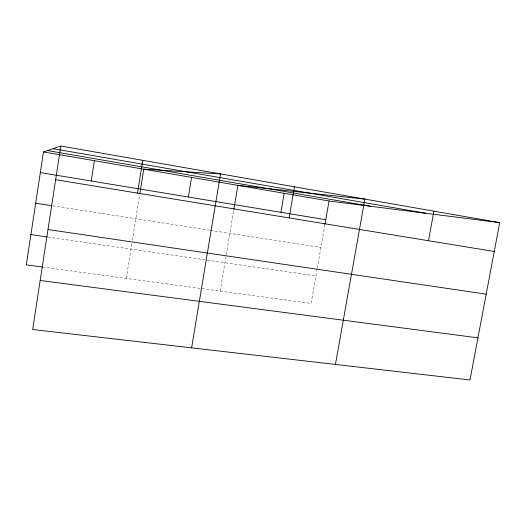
<?xml version="1.0" encoding="UTF-8"?>
<svg xmlns="http://www.w3.org/2000/svg" width="526" height="526" viewBox="0 0 526 526"><rect width="100%" height="100%" fill="white"/><g stroke="black" fill="none" stroke-linecap="round" stroke-linejoin="round"><path stroke-width="0.39" stroke-dasharray="2.63 1.97" d="M126.266 278.405L131.855 243.492M132.368 240.303L139.666 194.738M220.157 291.115L226.121 255.57M226.252 254.775L233.86 209.447M317.165 268.812L311.103 303.43L43.224 267.162M317.303 268.017L324.93 224.47M47.853 237.022L315.922 275.926M52.639 205.824L209.552 230.178M210.361 230.303L320.906 247.463"/><path stroke-width="0.79" d="M60.799 146.031L32.651 329.519L469.988 379.969L499.7 222.643L60.799 146.031L43.474 151.961L26.3 264.867L42.422 267.05M91.254 181.003L94.424 160.713M137.496 193.108L142.737 160.331M139.798 193.943L143.762 169.188L220.525 173.909L191.609 347.857M188.341 197.026L191.563 177.393M233.86 209.447L237.897 185.356L364.86 199.104L335.437 364.452M280.917 212.307L284.178 193.305M289.122 217.915L294.475 186.822M324.93 224.47L329.039 201.004L499.7 222.643M428.486 240.717L433.911 211.163M40.173 280.476L477.943 337.856M30.909 234.563L47.044 236.91M47.991 229.54L486.188 294.172M35.683 203.194L51.831 205.699M55.631 179.714L494.256 251.481M40.338 172.594L325.765 219.71M43.474 151.961L329.039 201.004M53.073 148.674L425.942 213.293M47.491 150.587L370.284 206.238"/></g></svg>
